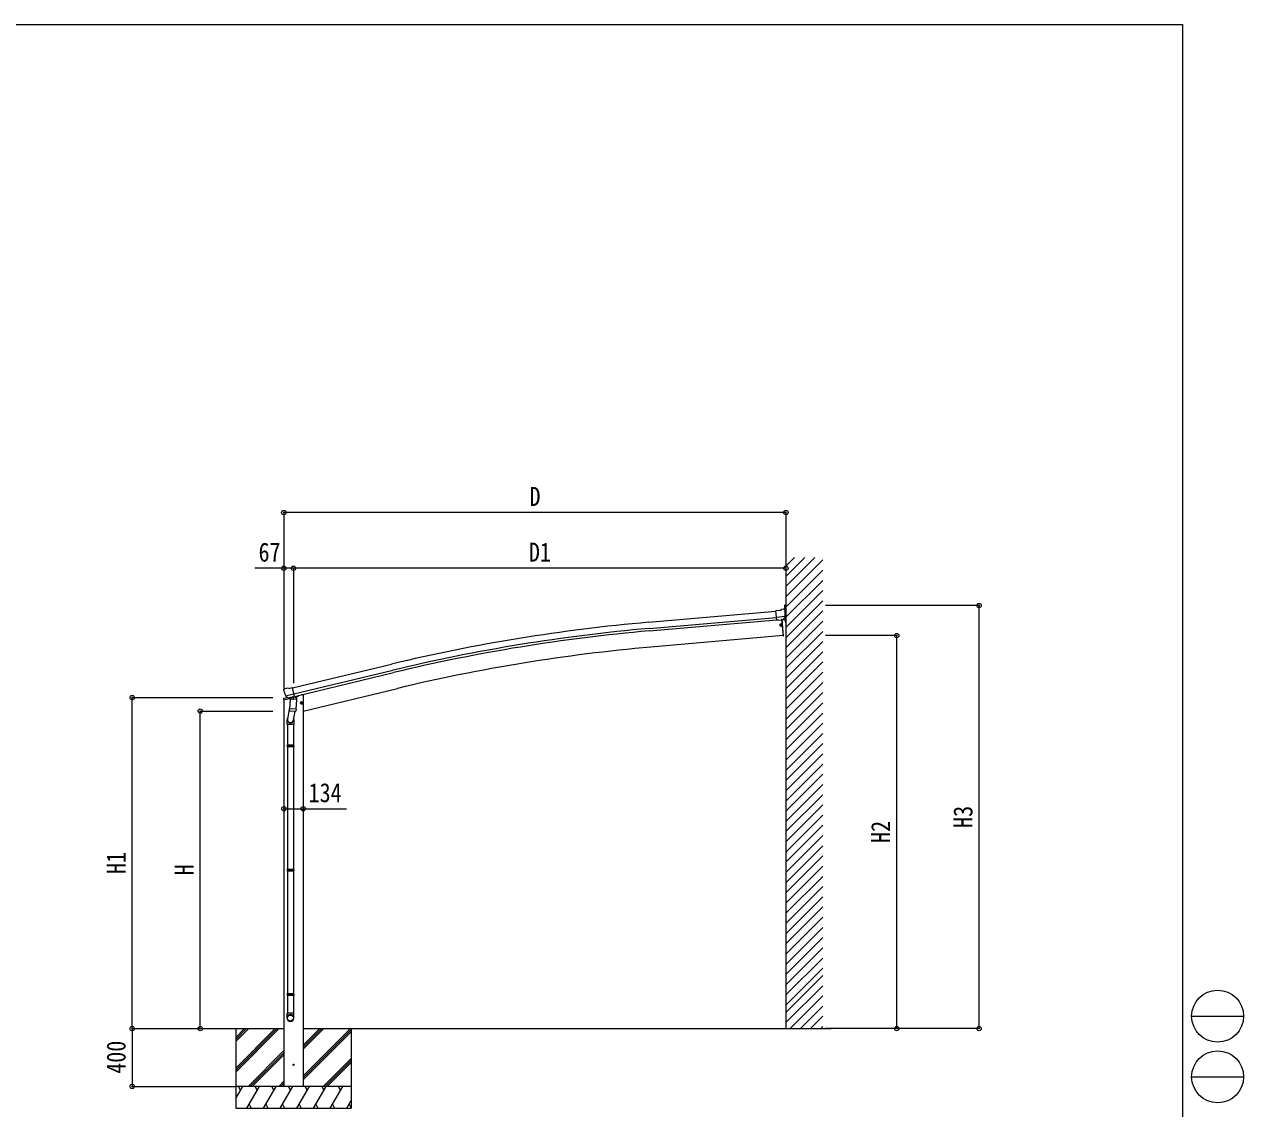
# Model space of a CAD drawing. Units: millimetres at full size, sheet at 1:30. Extents: x -8385 to 8479, y -5853 to 5787.
# Drawn here: x 31 to 8479, y -1723 to 5787 of the extents above; entities that cross this region are included whole.
import ezdxf
from ezdxf.enums import TextEntityAlignment as Align

# ---------------------------------------------------------------- set-up
doc = ezdxf.new("R2010")
doc.units = ezdxf.units.MM
doc.header["$LTSCALE"] = 30
doc.header["$PDMODE"] = 32
doc.header["$PDSIZE"] = 30
for name, color, linetype, lineweight in [('0-0_0', 7, 'Continuous', 9), ('0-1_本体', 4, 'Continuous', 9), ('0-2_部品', 7, 'Continuous', 9), ('0-A_寸法', 6, 'Continuous', 9), ('0-E_DET2', 7, 'Continuous', 9), ('F-0_240', 7, 'Continuous', 9)]:
    doc.layers.add(name, color=color, linetype=linetype, lineweight=lineweight)
doc.styles.add('ＭＳ ゴシック', font='')
doc.styles.get('ＭＳ ゴシック').set_extended_font_data('MS Gothic')

msp = doc.modelspace()

# ---------------------------------------------------------------- linework, layer by layer
at = {"layer": '0-0_0'}
for p, q in [((1446.58, -1169), (1828.86, -1169)), ((1495.86, -1169), (1495.86, -1719)), ((1495.86, -1442.36), (1769.22, -1169)), ((1495.86, -1456.5), (1783.36, -1169)), ((1495.86, -1470.64), (1797.51, -1169)), ((1495.86, -1230.23), (1557.09, -1169)), ((1495.86, -1244.37), (1571.23, -1169)), ((1495.86, -1258.51), (1585.37, -1169)), ((1962.86, -1495.86), (2289.72, -1169)), ((1962.86, -1312.01), (2105.87, -1169)), ((1962.86, -1283.72), (2077.59, -1169)), ((1962.86, -1297.87), (2091.73, -1169)), ((1962.86, -1169), (5621.94, -1169)), ((1962.86, -1510), (2295.86, -1177)), ((2295.86, -1169), (2295.86, -1719)), ((1962.86, -1524.14), (2295.86, -1191.14)), ((1581.35, -1569), (1828.86, -1321.49)), ((1595.49, -1569), (1828.86, -1335.63)), ((1609.64, -1569), (1828.86, -1349.77)), ((2101.85, -1569), (2295.86, -1374.99)), ((2115.99, -1569), (2295.86, -1389.13)), ((2130.14, -1569), (2295.86, -1403.27)), ((2295.86, -1569), (1495.86, -1569)), ((1495.86, -1652.83), (1544.26, -1569)), ((1529.26, -1594.98), (1514.26, -1569)), ((1573.13, -1719), (1659.73, -1569)), ((1644.73, -1594.98), (1629.73, -1569)), ((1688.6, -1719), (1775.2, -1569)), ((1760.2, -1594.98), (1745.2, -1569)), ((1793.49, -1569), (1828.86, -1533.62)), ((1804.07, -1719), (1890.67, -1569)), ((1807.63, -1569), (1828.86, -1547.76)), ((1821.77, -1569), (1828.86, -1561.91)), ((1875.67, -1594.98), (1860.67, -1569)), ((1919.54, -1719), (2006.14, -1569)), ((1991.14, -1594.98), (1976.14, -1569)), ((2035.01, -1719), (2121.61, -1569)), ((2091.61, -1569), (2106.61, -1594.98)), ((2150.48, -1719), (2237.08, -1569)), ((2222.08, -1594.98), (2207.08, -1569)), ((2265.95, -1719), (2295.86, -1667.19)), ((1495.86, -1719), (2295.86, -1719)), ((1588.13, -1693.02), (1603.12, -1719)), ((1703.6, -1693.02), (1718.6, -1719)), ((1819.07, -1693.02), (1834.07, -1719)), ((1934.54, -1693.02), (1949.54, -1719)), ((2050.01, -1693.02), (2065.01, -1719)), ((2165.48, -1693.02), (2180.48, -1719)), ((2280.95, -1693.02), (2295.95, -1719))]:
    msp.add_line(p, q, dxfattribs=at)
at = {"layer": '0-1_本体'}
for p, q in [((4355.41, 1645.71), (5238.25, 1722.95)), ((4359.17, 1602.7), (5242.39, 1679.98)), ((4360.64, 1585.93), (5244, 1663.23)), ((1888.97, 1191.06), (2574.63, 1355.67)), ((1899.05, 1149.08), (2584.71, 1313.7)), ((1902.98, 1132.71), (2588.63, 1297.33)), ((1962.86, 1030.88), (2615.34, 1187.52)), ((1828.86, 1108.75), (1828.86, -1569)), ((1962.86, 1144), (1949.99, 1144)), ((1962.86, 1144), (1962.86, -1569))]:
    msp.add_line(p, q, dxfattribs=at)
msp.add_lwpolyline([(5277.9, 1663.4), (5287.5, 1553.57), (4370.82, 1473.39)], dxfattribs=at)
for centre, radius, start, end in [((5416.45, -10480.96), 12173, 95.00044, 103.50044), ((5416.45, -10480.96), 12129.83, 95.00044, 103.50044), ((5416.45, -10480.96), 12113, 95.00044, 103.50044), ((5416.49, -10480.97), 12000, 94.99907, 103.49907)]:
    msp.add_arc(centre, radius, start, end, dxfattribs=at)
at = {"layer": '0-2_部品'}
for p, q in [((5264.8, 1727.4), (5238.26, 1724.85)), ((5244.48, 1660.24), (5238.26, 1724.85)), ((5264.8, 1727.4), (5276.46, 1734.27)), ((5291.35, 1735.99), (5277.7, 1734.67)), ((5298.38, 1736.66), (5291.35, 1735.99)), ((5300.53, 1730.31), (5295.01, 1734.87)), ((5298.38, 1761.32), (5298.38, 1736.66)), ((5301.62, 1728.28), (5301.74, 1726.94)), ((5301.46, 1685.43), (5242.6, 1679.76)), ((5254.43, 1661.2), (5244.48, 1660.24)), ((5266.23, 1625.04), (5276.46, 1625.93)), ((5270.64, 1626.63), (5270.53, 1627.88)), ((5280.7, 1633.33), (5270.74, 1632.46)), ((5271.79, 1620.37), (5270.9, 1630.6)), ((5281.92, 1619.39), (5271.96, 1618.51)), ((5272.49, 1626.19), (5273.73, 1626.3)), ((5278.86, 1665.8), (5277.87, 1665.71)), ((5288.01, 1664.43), (5280.31, 1663.69)), ((5281.52, 1635.41), (5280.52, 1635.32)), ((5281.69, 1633.42), (5280.7, 1633.33)), ((5282.91, 1619.47), (5281.92, 1619.39)), ((5283.09, 1617.48), (5282.09, 1617.39)), ((5290.38, 1665.85), (5301.15, 1684.88)), ((5296.91, 1667.2), (5290.82, 1666.62)), ((5296.91, 1667.2), (5304.34, 1646.77)), ((1831.45, 1185), (1827.6, 1178.7)), ((1834.55, 1187.25), (1847.73, 1190.41)), ((1862.29, 1187.74), (1849.03, 1190.44)), ((1862.29, 1187.74), (1888.22, 1193.96)), ((1826.11, 1108.09), (1868.81, 1118.34)), ((1826.11, 1114.98), (1826.11, 1108.09)), ((1827.23, 1176.42), (1827.51, 1175.27)), ((1854.61, 1124.19), (1828.41, 1117.9)), ((1841.29, 1136.12), (1898.79, 1149.92)), ((1858.14, 1121.21), (1841.76, 1135.7)), ((1860.85, 1120.64), (1868.37, 1122.45)), ((1861.69, 1120.75), (1863.21, 1121.11)), ((1863.21, 1121.11), (1899.92, 1129.93)), ((1865.05, 1120.89), (1865, 1120.14)), ((1865.76, 1119.1), (1891.57, 1112.67)), ((1872.67, 1113.76), (1868, 1046.92)), ((1918.36, 1110.56), (1872.67, 1113.76)), ((1874.45, 1116.94), (1874.22, 1113.65)), ((1893.97, 1128.1), (1892.95, 1113.49)), ((1899.92, 1129.93), (1901.45, 1130.29)), ((1903, 1132.4), (1903.95, 1132.33)), ((1903.95, 1132.33), (1917.26, 1117.01)), ((1907.94, 1127.74), (1926.83, 1132.27)), ((1913.69, 1043.73), (1918.36, 1110.56)), ((1917.26, 1117.01), (1916.82, 1110.67)), ((1930.66, 1140.44), (1930.66, 1137.13)), ((1869.73, 1071.69), (1853.82, 974.43)), ((1867.14, 1034.45), (1868.01, 1046.92)), ((1867.54, 1033.1), (1867.53, 1033.1)), ((1913.69, 1043.73), (1868, 1046.92)), ((1868.98, 1032.32), (1910.68, 1029.4)), ((1905.25, 1029.78), (1894.52, 965.11)), ((1913.68, 1043.73), (1912.79, 1031.03)), ((1942.24, 1085.06), (1961.68, 1089.73)), ((1946.79, 1092.84), (1944.66, 1085.65)), ((1954.09, 1094.6), (1946.79, 1092.84)), ((1954.29, 1077.68), (1949.63, 1097.12)), ((1959.26, 1089.15), (1954.09, 1094.6)), ((1957.13, 1081.95), (1959.26, 1089.15)), ((1851.67, 937.27), (1851.67, 971.62)), ((1897.67, 937.27), (1851.67, 937.27)), ((1853.67, 937.27), (1853.67, 794.36)), ((1895.67, 937.27), (1895.67, 794.36)), ((1897.67, 971.92), (1897.67, 937.27)), ((1851.67, 792.36), (1852.67, 794.36)), ((1897.67, 792.36), (1851.67, 792.36)), ((1897.67, 784.36), (1851.67, 784.36)), ((1896.67, 794.36), (1852.67, 794.36)), ((1896.67, 782.36), (1852.67, 782.36)), ((1853.67, 782.36), (1853.67, -67.02)), ((1895.67, 782.36), (1895.67, -67.02)), ((1897.67, 792.36), (1896.67, 794.36)), ((1897.67, 784.36), (1896.67, 782.36)), ((1897.67, 792.36), (1897.67, 784.36)), ((1851.67, -69.02), (1852.67, -67.02)), ((1897.67, -69.02), (1851.67, -69.02)), ((1897.67, -77.02), (1851.67, -77.02)), ((1896.67, -67.02), (1852.67, -67.02)), ((1896.67, -79.02), (1852.67, -79.02)), ((1853.67, -79.02), (1853.67, -928.39)), ((1895.67, -79.02), (1895.67, -928.39)), ((1897.67, -69.02), (1896.67, -67.02)), ((1897.67, -77.02), (1896.67, -79.02)), ((1897.67, -69.02), (1897.67, -77.02)), ((1851.67, -930.39), (1852.67, -928.39)), ((1896.67, -928.39), (1852.67, -928.39)), ((1897.67, -930.39), (1896.67, -928.39)), ((1897.67, -930.39), (1851.67, -930.39)), ((1897.67, -938.39), (1851.67, -938.39)), ((1896.67, -940.39), (1852.67, -940.39)), ((1853.67, -940.39), (1853.67, -1061.94)), ((1895.67, -940.39), (1895.67, -1061.94)), ((1897.67, -938.39), (1896.67, -940.39)), ((1897.67, -930.39), (1897.67, -938.39)), ((1851.67, -1096.09), (1851.67, -1061.94)), ((1897.67, -1061.94), (1851.67, -1061.94)), ((1897.67, -1096.09), (1897.67, -1061.94))]:
    msp.add_line(p, q, dxfattribs=at)
for points in [[(5306.68, 1645.32), (5306.68, 1763.97), (5301.03, 1763.97)], [(5254.43, 1661.2), (5254.7, 1661.13), (5280.06, 1663.57), (5280.31, 1663.69)], [(5270.1, 1625.98), (5268.85, 1625.87), (5268.96, 1624.67), (5270.2, 1624.78)], [(5270.53, 1627.88), (5271.73, 1627.98), (5271.84, 1626.74)], [(5272.05, 1624.34), (5272.16, 1623.1), (5270.96, 1622.99), (5270.85, 1624.24)], [(5273.73, 1626.3), (5273.84, 1625.1), (5272.6, 1624.99)], [(5277.87, 1665.71), (5280.7, 1633.33), (5281.92, 1619.39), (5287.93, 1550.65)], [(5278.86, 1665.8), (5288.93, 1550.73), (5287.93, 1550.65)], [(5301.53, 1686.07), (5301.25, 1685.08), (5301.15, 1684.88)], [(1893.65, 1128.51), (1903.37, 1130.85), (1888.22, 1193.96)], [(1841.02, 1136.69), (1841.6, 1135.85), (1841.76, 1135.7)], [(1893.65, 1128.51), (1893.41, 1128.36), (1868.65, 1122.42), (1868.37, 1122.45)], [(1944.66, 1085.65), (1949.83, 1080.2), (1957.13, 1081.95)], [(1851.67, 792.36), (1851.67, 784.36), (1852.67, 782.36)], [(1851.67, -69.02), (1851.67, -77.02), (1852.67, -79.02)], [(1851.67, -930.39), (1851.67, -938.39), (1852.67, -940.39)]]:
    msp.add_lwpolyline(points, dxfattribs=at)
for centre, radius in [((5271.35, 1625.49), 4.74), ((5271.35, 1625.49), 2.25), ((5274, 1623.26), 0.25), ((1951.96, 1087.4), 8.5), ((1951.96, 1087.4), 7.7), ((1951.96, 1087.4), 6.5)]:
    msp.add_circle(centre, radius, dxfattribs=at)
at = {"layer": '0-2_部品', "color": 4}
msp.add_circle((1895.86, -1419), 4.5, dxfattribs=at)
at = {"layer": '0-2_部品'}
for centre, radius, start, end in [((5277.98, 1731.69), 3, 95.5, 120.5), ((5291.83, 1731.01), 5, 50.50648, 95.49352), ((5301.03, 1761.32), 2.65, 90, 180), ((5100.28, 1707.54), 202.4, 353.9085, 5.5), ((5271.35, 1625.49), 7, 95, 275), ((5270.04, 1626.58), 0.6, 275, 5), ((5270.25, 1624.18), 0.6, 5, 95), ((5272.44, 1626.79), 0.6, 185, 275), ((5272.65, 1624.39), 0.6, 95, 185), ((5306.93, 1647.71), 2.75, 200, 257.02926), ((5306.38, 1645.32), 0.3, 257.08362, 0.08005), ((1835.72, 1182.39), 5, 103.5, 148.5), ((1848.43, 1187.5), 3, 78.5, 103.5), ((1829.11, 1114.98), 3, 103.5, 180), ((2024.31, 1222.52), 202.4, 193.5, 205.09125), ((1861.57, 1121.23), 0.5, 248.23754, 283.5), ((1864.55, 1120.92), 0.5, 356, 103.5), ((1866, 1120.08), 1, 176, 256), ((1891.92, 1113.64), 1.03, 250.03897, 351.96569), ((1894.57, 1128.02), 0.604, 100.59842, 172.20595), ((1901.33, 1130.78), 0.5, 283.5, 318.76246), ((1925.66, 1137.13), 5, 283.5, 0), ((1869.08, 1034.28), 1.95, 175.04017, 217.47766), ((1869.12, 1034.31), 2, 217.40962, 266), ((1910.82, 1031.4), 2, 266, 349.46843), ((1881.67, 971.62), 30, 177.45142, 180)]:
    msp.add_arc(centre, radius, start, end, dxfattribs=at)
for centre, major_axis, ratio, start_param, end_param in [((5305.91, 1732.37), (-15.38, 3.31), 0.101033, 5.9751426, 5.9753737), ((5298.62, 1728), (2.72, -1.29), 0.997474, 0.5366567, 1.3225652), ((5287.72, 1667.42), (1.64, -2.52), 0.997631, 5.8041905, 5.8929484), ((5287.64, 1667.53), (-3.51, 2.14), 0.650902, 2.1145521, 2.1873627), ((5287.77, 1667.33), (1.64, -2.52), 0.997631, 5.965759, 6.7621801), ((1830.15, 1177.14), (-1.57, -2.57), 0.99628, 4.712389, 5.4996506), ((1860.13, 1123.46), (-0.73, -2.92), 0.997631, 5.8041905, 6.6006116), ((1860.18, 1123.69), (2.63, 3.16), 0.650902, 4.0958226, 4.1686332), ((1860.15, 1123.56), (-0.73, -2.92), 0.997631, 0.3902369, 0.4789948), ((1874.67, 971.92), (23, 0), 0.996195, 2.5560258, 6.5663028), ((1874.67, 971.92), (21, 0), 0.996195, 2.9349147, 5.9512394), ((1874.67, -1094.34), (-23, 0), 0.996195, 3.1415927, 6.2831853), ((1874.67, -1096.09), (-23, 0), 0.996195, 3.1415927, 6.2831853), ((1874.67, -1096.09), (0, -23.43), 0.981806, 4.712389, 7.8539816)]:
    msp.add_ellipse(centre, major_axis=major_axis, ratio=ratio, start_param=start_param, end_param=end_param, dxfattribs=at)
msp.add_ellipse((1874.67, -1096.09), major_axis=(21, 0), ratio=0.996195, dxfattribs=at)
at = {"layer": '0-A_寸法'}
for p, q in [((1828.66, 2406.18), (1828.66, 1188.61)), ((5307.68, 2406.18), (1828.66, 2406.18)), ((5307.68, 2406.18), (5307.68, 1810.09)), ((1828.66, 2020.28), (1628.66, 2020.28)), ((1828.66, 2020.28), (1828.66, 1819)), ((1895.66, 2020.28), (1828.66, 2020.28)), ((1895.66, 2020.28), (1895.66, 1223.5)), ((5307.68, 2020.28), (1895.66, 2020.28)), ((5307.68, 2020.28), (5307.68, 1819)), ((6645.71, 1762), (5581.34, 1762)), ((6645.71, -1169), (6645.71, 1762)), ((6075.21, 1553.65), (5581.34, 1553.65)), ((6075.21, -1169), (6075.21, 1553.65)), ((778.01, 1123.89), (1752.5, 1123.89)), ((778.01, -1169), (778.01, 1123.89)), ((1249.65, 1030.98), (1752.5, 1030.98)), ((1249.65, -1169), (1249.65, 1030.98)), ((1828.86, 353.88), (1962.86, 353.88)), ((1962.86, 353.88), (2262.86, 353.88)), ((778.01, -1169), (1495.86, -1169)), ((778.01, -1169), (1495.86, -1169)), ((778.01, -1169), (778.01, -1569)), ((1249.65, -1169), (1752.5, -1169)), ((6075.21, -1169), (5581.34, -1169)), ((6645.71, -1169), (6075.21, -1169)), ((778.01, -1569), (1495.86, -1569))]:
    msp.add_line(p, q, dxfattribs=at)
for p in [(1828.66, 2406.18), (5307.68, 2406.18), (1828.66, 2020.28), (1895.66, 2020.28), (5307.68, 2020.28), (6645.71, 1762), (6075.21, 1553.65), (778.01, 1123.89), (1249.65, 1030.98), (1828.86, 353.88), (1962.86, 353.88), (778.01, -1169), (1249.65, -1169), (6075.21, -1169), (6645.71, -1169), (778.01, -1569)]:
    msp.add_point(p, dxfattribs=at)
at = {"layer": '0-E_DET2'}
for p, q in [((5307.68, 2093.37), (5307.68, -1169)), ((5307.68, 1892.48), (5508.56, 2093.37)), ((5307.68, 1963.2), (5437.85, 2093.37)), ((5307.68, 2033.91), (5367.14, 2093.37)), ((5307.68, 1821.77), (5563.66, 2077.75)), ((5307.68, 1751.06), (5563.66, 2007.04)), ((5307.68, 1680.35), (5563.66, 1936.33)), ((5307.68, 1609.64), (5563.66, 1865.62)), ((5307.68, 1538.93), (5563.66, 1794.91)), ((5307.68, 1468.22), (5563.66, 1724.2)), ((5307.68, 1397.51), (5563.66, 1653.49)), ((5307.68, 1326.8), (5563.66, 1582.78)), ((5307.68, 1256.09), (5563.66, 1512.07)), ((5307.68, 1185.38), (5563.66, 1441.36)), ((5307.68, 1114.67), (5563.66, 1370.65)), ((5307.68, 1043.96), (5563.66, 1299.94)), ((5307.68, 973.25), (5563.66, 1229.23)), ((5307.68, 902.54), (5563.66, 1158.52)), ((5307.68, 831.82), (5563.66, 1087.81)), ((5307.68, 761.11), (5563.66, 1017.09)), ((5307.68, 690.4), (5563.66, 946.38)), ((5307.68, 619.69), (5563.66, 875.67)), ((5307.68, 548.98), (5563.66, 804.96)), ((5307.68, 478.27), (5563.66, 734.25)), ((5307.68, 407.56), (5563.66, 663.54)), ((5307.68, 336.85), (5563.66, 592.83)), ((5307.68, 266.14), (5563.66, 522.12)), ((5307.68, 195.43), (5563.66, 451.41)), ((5307.68, 124.72), (5563.66, 380.7)), ((5307.68, 54.01), (5563.66, 309.99)), ((5307.68, -16.7), (5563.66, 239.28)), ((5307.68, -87.41), (5563.66, 168.57)), ((5307.68, -158.13), (5563.66, 97.86)), ((5307.68, -228.84), (5563.66, 27.15)), ((5307.68, -299.55), (5563.66, -43.57)), ((5307.68, -370.26), (5563.66, -114.28)), ((5307.68, -440.97), (5563.66, -184.99)), ((5307.68, -511.68), (5563.66, -255.7)), ((5307.68, -582.39), (5563.66, -326.41)), ((5307.68, -653.1), (5563.66, -397.12)), ((5307.68, -723.81), (5563.66, -467.83)), ((5307.68, -794.52), (5563.66, -538.54)), ((5307.68, -865.23), (5563.66, -609.25)), ((5307.68, -935.94), (5563.66, -679.96)), ((5307.68, -1006.65), (5563.66, -750.67)), ((5307.68, -1056.65), (5563.66, -800.67)), ((5307.68, -1127.36), (5563.66, -871.38)), ((5336.75, -1169), (5563.66, -942.09)), ((5407.46, -1169), (5563.66, -1012.8)), ((5478.17, -1169), (5563.66, -1083.51)), ((5548.89, -1169), (5563.66, -1154.23))]:
    msp.add_line(p, q, dxfattribs=at)
at = {"layer": 'F-0_240', "color": 5}
for p, q in [((-8385.45, 5787.34), (8054.55, 5787.34)), ((8054.55, 5787.34), (8054.55, -5852.66))]:
    msp.add_line(p, q, dxfattribs=at)
at = {"layer": 'F-0_240', "color": 4}
for p, q in [((8118.66, -1082.66), (8478.66, -1082.66)), ((8118.66, -1502.66), (8478.66, -1502.66))]:
    msp.add_line(p, q, dxfattribs=at)
for centre in [(8298.66, -1082.66), (8298.66, -1502.66)]:
    msp.add_circle(centre, 180, dxfattribs=at)

# ---------------------------------------------------------------- texts
at = {"layer": '0-A_寸法', "color": 7, "style": 'ＭＳ ゴシック', "width": 0.85}
for s, p in [('D', (3530.67, 2412.18)), ('D1', (3526.67, 2026.28)), ('67', (1653.66, 2026.28)), ('134', (2000.36, 359.88))]:
    msp.add_text(s, height=132, dxfattribs=at).set_placement(p, align=Align.BOTTOM_LEFT)
for s, p in [('H3', (6639.71, 221.5)), ('H2', (6069.21, 117.32)), ('H1', (772.01, -97.55)), ('H', (1243.65, -106.51)), ('400', (772.01, -1481.5))]:
    msp.add_text(s, height=132, rotation=90, dxfattribs=at).set_placement(p, align=Align.BOTTOM_LEFT)

doc.saveas('drawing.dxf')
